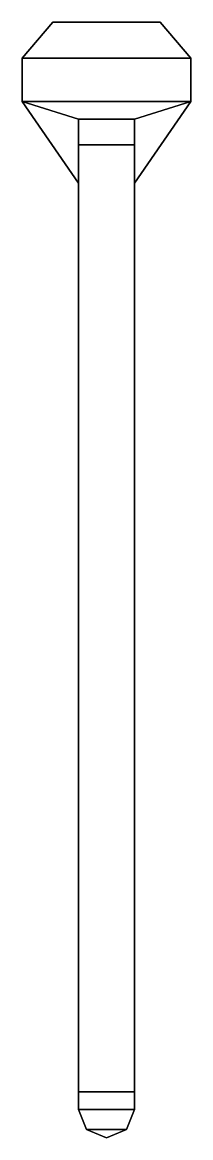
# Model space of a CAD drawing. Extents: x -0.33 to 0.33, y -0.11 to 4.26.
import ezdxf

# ---------------------------------------------------------------- set-up
doc = ezdxf.new("R2010")
doc.units = 0
doc.layers.add('TRAIL', color=6, linetype='CONTINUOUS')

msp = doc.modelspace()

# ---------------------------------------------------------------- linework, layer by layer
at = {"layer": 'TRAIL'}
for points in [[(0.33, 4.12, 0.04), (0.21, 4.26, 0.04), (-0.21, 4.26, 0.04), (-0.33, 4.12, 0.04)], [(-0.21, 4.26, 0.04), (-0.21, 4.26), (-0.33, 4.12), (-0.33, 4.12, 0.04)], [(0.21, 4.26, 0.04), (0.21, 4.26), (-0.21, 4.26), (-0.21, 4.26, 0.04)], [(0.33, 4.12, 0.04), (0.33, 4.12), (0.21, 4.26), (0.21, 4.26, 0.04)], [(0.33, 3.95, 0.04), (0.33, 4.12, 0.04), (-0.33, 4.12, 0.04), (-0.33, 3.95, 0.04)], [(-0.33, 4.12, 0.04), (-0.33, 4.12), (-0.33, 3.95), (-0.33, 3.95, 0.04)], [(0.33, 3.95, 0.04), (0.33, 3.95), (0.33, 4.12), (0.33, 4.12, 0.04)], [(-0.11, 3.88, 0.04), (-0.33, 3.95, 0.04), (-0.11, 3.63, 0.04), (-0.11, 3.78, 0.04)], [(0.11, 3.88, 0.04), (0.33, 3.95, 0.04), (-0.33, 3.95, 0.04), (-0.11, 3.88, 0.04)], [(-0.33, 3.95, 0.04), (-0.33, 3.95), (-0.11, 3.63), (-0.11, 3.63, 0.04)], [(0.11, 3.78, 0.04), (0.11, 3.63, 0.04), (0.33, 3.95, 0.04), (0.11, 3.88, 0.04)], [(0.11, 3.63, 0.04), (0.11, 3.63), (0.33, 3.95), (0.33, 3.95, 0.04)], [(-0.11, 3.88, 0.04), (-0.11, 3.78, 0.04), (-0.11, 3.78, 0.1), (-0.11, 3.88, 0.1)], [(0.11, 3.88, 0.1), (0.11, 3.88, 0.04), (-0.11, 3.88, 0.04), (-0.11, 3.88, 0.1)], [(-0.11, 3.88, 0.1), (-0.11, 3.78, 0.1), (0.11, 3.78, 0.1), (0.11, 3.88, 0.1)], [(0.11, 3.78, 0.1), (0.11, 3.78, 0.04), (0.11, 3.88, 0.04), (0.11, 3.88, 0.1)], [(-0.11, 3.78, 0.17), (-0.11, 0.07, 0.76), (0.11, 0.07, 0.76), (0.11, 3.78, 0.17)], [(0.11, 3.78), (0.11, 0.07, 0.33), (-0.11, 0.07, 0.33), (-0.11, 3.78)], [(-0.11, 3.78), (-0.11, 0.07, 0.33), (-0.11, 0.07, 0.76), (-0.11, 3.78, 0.17)], [(0.11, 3.78, 0.17), (0.11, 3.78, 0.1), (-0.11, 3.78, 0.1), (-0.11, 3.78, 0.17)], [(0.11, 0.07, 0.76), (0.11, 0.07, 0.33), (0.11, 3.78), (0.11, 3.78, 0.17)], [(-0.11, 0.07, 0.6), (-0.11, 0.07, 0.43), (0.11, 0.07, 0.43), (0.11, 0.07, 0.6)], [(-0.11, 0.07, 0.43), (-0.11, 0, 0.43), (0.11, 0, 0.43), (0.11, 0.07, 0.43)], [(-0.11, 0.07, 0.33), (-0.11, 0, 0.33), (-0.11, 0, 0.43), (-0.11, 0.07, 0.43)], [(-0.11, 0.07, 0.6), (-0.11, 0, 0.6), (-0.11, 0, 0.76), (-0.11, 0.07, 0.76)], [(-0.11, 0.07, 0.76), (-0.11, 0, 0.76), (0.11, 0, 0.76), (0.11, 0.07, 0.76)], [(0.11, 0, 0.43), (0.11, 0, 0.33), (0.11, 0.07, 0.33), (0.11, 0.07, 0.43)], [(0.11, 0, 0.76), (0.11, 0, 0.6), (0.11, 0.07, 0.6), (0.11, 0.07, 0.76)], [(-0.11, 0, 0.43), (-0.0778, -0.0778, 0.43), (0.0778, -0.0778, 0.43), (0.11, 0, 0.43)], [(-0.11, 0, 0.33), (-0.0778, -0.0778, 0.33), (-0.0778, -0.0778, 0.43), (-0.11, 0, 0.43)], [(-0.11, 0, 0.76), (-0.0778, -0.0778, 0.76), (0.0778, -0.0778, 0.76), (0.11, 0, 0.76)], [(-0.11, 0, 0.6), (-0.0778, -0.0778, 0.6), (-0.0778, -0.0778, 0.76), (-0.11, 0, 0.76)], [(0.0778, -0.0778, 0.33), (0.11, 0, 0.33), (0.11, 0, 0.43), (0.0778, -0.0778, 0.43)], [(0.0778, -0.0778, 0.6), (0.11, 0, 0.6), (0.11, 0, 0.76), (0.0778, -0.0778, 0.76)], [(-0.0778, -0.0778, 0.43), (0, -0.11, 0.43), (0, -0.11, 0.43), (0.0778, -0.0778, 0.43)], [(-0.0778, -0.0778, 0.33), (0, -0.11, 0.33), (0, -0.11, 0.43), (-0.0778, -0.0778, 0.43)], [(-0.0778, -0.0778, 0.76), (0, -0.11, 0.76), (0, -0.11, 0.76), (0.0778, -0.0778, 0.76)], [(-0.0778, -0.0778, 0.6), (0, -0.11, 0.6), (0, -0.11, 0.76), (-0.0778, -0.0778, 0.76)], [(0, -0.11, 0.33), (0.0778, -0.0778, 0.33), (0.0778, -0.0778, 0.43), (0, -0.11, 0.43)], [(0, -0.11, 0.6), (0.0778, -0.0778, 0.6), (0.0778, -0.0778, 0.76), (0, -0.11, 0.76)]]:
    msp.add_3dface(points, dxfattribs=at)

doc.saveas('drawing.dxf')
